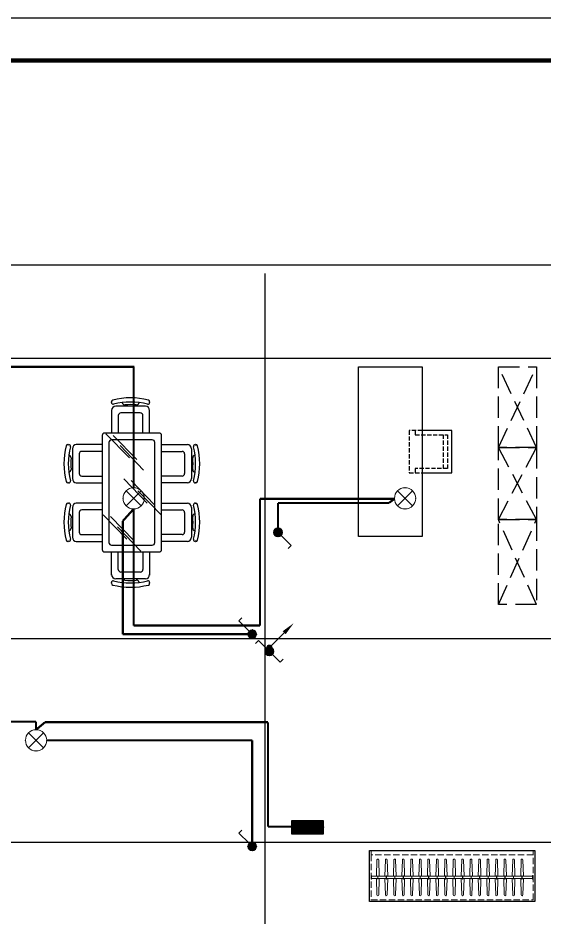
# Model space of a CAD drawing. Extents: x -29700 to 0, y 0 to 131000.
# Drawn here: x -16812 to -10611, y 76397 to 87000 of the extents above; entities that cross this region are included whole.
import ezdxf
from ezdxf.enums import TextEntityAlignment as Align

# ---------------------------------------------------------------- set-up
doc = ezdxf.new("R2010")
doc.units = 0
doc.header["$LTSCALE"] = 1000
doc.header["$MEASUREMENT"] = 0
doc.linetypes.add('A户型二层平面图$0$DASH', pattern=[0.35, 0.25, -0.1])
doc.linetypes.add('HJ户型(跃上)4F$0$DASH', pattern=[0.35, 0.25, -0.1])
doc.layers.get('0').update_dxf_attribs({"linetype": 'CONTINUOUS'})
for name, color, linetype in [('A户型二层平面图$0$A-澳创家具', 55, 'CONTINUOUS'), ('A户型二层平面图$0$A_家具_基线', 251, 'CONTINUOUS'), ('DOTE', 1, 'CONTINUOUS'), ('EQUIP-箱柜', 3, 'CONTINUOUS'), ('HJ户型(跃上)4F$0$1-101活动家具', 34, 'CONTINUOUS'), ('HJ户型(跃上)4F$0$1-104到顶固定家具', 55, 'CONTINUOUS'), ('LWIRE', 4, 'CONTINUOUS'), ('TEL_TEXT', 7, 'CONTINUOUS'), ('TK', 4, 'CONTINUOUS'), ('家具', 8, 'CONTINUOUS')]:
    doc.layers.add(name, color=color, linetype=linetype)
doc.layers.add('EQUIP-照明', color=3, linetype='CONTINUOUS', lineweight=15)
doc.layers.add('WIRE-照明', color=1, linetype='CONTINUOUS', lineweight=15)
doc.styles.add('_TCH_LABEL', font='COMPLEX', dxfattribs={"bigfont": 'GBCBIG'})
doc.styles.add('_TEL_DIM', font='SIMPLEX', dxfattribs={"width": 0.8, "height": 3.5, "bigfont": 'HZTXT'})
doc.styles.add('HZTXT1', font='romans.shx', dxfattribs={"width": 0.7, "bigfont": 'GBHZFS.SHX'})
doc.styles.get("Standard").update_dxf_attribs({"font": 'gbenor.shx', "bigfont": 'gbcbig.shx'})

# ---------------------------------------------------------------- blocks, each defined once
blk = doc.blocks.new('*U27')
blk.add_lwpolyline([(0, -600), (0, 0), (1950, 0), (1950, -600)], close=True)
at = {"color": 250, "lineweight": 13, "ltscale": 0.3}
for points in [[(20, -50), (20, 0)], [(1930, -50), (1930, 0)], [(99, -330), (99, -335), (101, -335), (101, -296), (99, -296), (99, -330), (99, -302)], [(199, -330), (199, -335), (201, -335), (201, -296), (199, -296), (199, -330), (199, -302)], [(299, -330), (299, -335), (301, -335), (301, -296), (299, -296), (299, -330), (299, -302)], [(399, -330), (399, -335), (401, -335), (401, -296), (399, -296), (399, -330), (399, -302)], [(499, -330), (499, -335), (501, -335), (501, -296), (499, -296), (499, -330), (499, -302)], [(599, -330), (599, -335), (601, -335), (601, -296), (599, -296), (599, -330), (599, -302)], [(699, -330), (699, -335), (701, -335), (701, -296), (699, -296), (699, -330), (699, -302)], [(799, -330), (799, -335), (801, -335), (801, -296), (799, -296), (799, -330), (799, -302)], [(899, -330), (899, -335), (901, -335), (901, -296), (899, -296), (899, -330), (899, -302)], [(999, -330), (999, -335), (1001, -335), (1001, -296), (999, -296), (999, -330), (999, -302)], [(1099, -330), (1099, -335), (1101, -335), (1101, -296), (1099, -296), (1099, -330), (1099, -302)], [(1199, -330), (1199, -335), (1201, -335), (1201, -296), (1199, -296), (1199, -330), (1199, -302)], [(1299, -330), (1299, -335), (1301, -335), (1301, -296), (1299, -296), (1299, -330), (1299, -302)], [(1399, -330), (1399, -335), (1401, -335), (1401, -296), (1399, -296), (1399, -330), (1399, -302)], [(1499, -330), (1499, -335), (1501, -335), (1501, -296), (1499, -296), (1499, -330), (1499, -302)], [(1599, -330), (1599, -335), (1601, -335), (1601, -296), (1599, -296), (1599, -330), (1599, -302)], [(1699, -330), (1699, -335), (1701, -335), (1701, -296), (1699, -296), (1699, -330), (1699, -302)], [(1799, -330), (1799, -335), (1801, -335), (1801, -296), (1799, -296), (1799, -330), (1799, -302)]]:
    blk.add_lwpolyline(points, dxfattribs=at)
at = {"color": 250, "linetype": 'A户型二层平面图$0$DASH', "lineweight": 13, "ltscale": 0.3}
blk.add_lwpolyline([(20, -580), (1930, -580), (1930, -50), (20, -50)], close=True, dxfattribs=at)
at = {"color": 250, "lineweight": 13, "ltscale": 0.3}
for points in [[(84, -302), (90, -109, -0.431026), (100, -99, -0.397598), (110, -109), (116, -302)], [(184, -302), (190, -109, -0.431026), (200, -99, -0.397598), (210, -109), (216, -302)], [(284, -302), (290, -109, -0.431026), (300, -99, -0.397598), (310, -109), (316, -302)], [(384, -302), (390, -109, -0.431026), (400, -99, -0.397598), (410, -109), (416, -302)], [(484, -302), (490, -109, -0.431026), (500, -99, -0.397598), (510, -109), (516, -302)], [(584, -302), (590, -109, -0.431026), (600, -99, -0.397598), (610, -109), (616, -302)], [(684, -302), (690, -109, -0.431026), (700, -99, -0.397598), (710, -109), (716, -302)], [(784, -302), (790, -109, -0.431026), (800, -99, -0.397598), (810, -109), (816, -302)], [(884, -302), (890, -109, -0.431026), (900, -99, -0.397598), (910, -109), (916, -302)], [(984, -302), (990, -109, -0.431026), (1000, -99, -0.397598), (1010, -109), (1016, -302)], [(1084, -302), (1090, -109, -0.431026), (1100, -99, -0.397598), (1110, -109), (1116, -302)], [(1184, -302), (1190, -109, -0.431026), (1200, -99, -0.397598), (1210, -109), (1216, -302)], [(1284, -302), (1290, -109, -0.431026), (1300, -99, -0.397598), (1310, -109), (1316, -302)], [(1384, -302), (1390, -109, -0.431026), (1400, -99, -0.397598), (1410, -109), (1416, -302)], [(1484, -302), (1490, -109, -0.431026), (1500, -99, -0.397598), (1510, -109), (1516, -302)], [(1584, -302), (1590, -109, -0.431026), (1600, -99, -0.397598), (1610, -109), (1616, -302)], [(1684, -302), (1690, -109, -0.431026), (1700, -99, -0.397598), (1710, -109), (1716, -302)], [(1784, -302), (1790, -109, -0.431026), (1800, -99, -0.397598), (1810, -109), (1816, -302)], [(116, -328), (110, -522, -1), (90, -522), (84, -328)], [(216, -328), (210, -522, -1), (190, -522), (184, -328)], [(316, -328), (310, -522, -1), (290, -522), (284, -328)], [(416, -328), (410, -522, -1), (390, -522), (384, -328)], [(516, -328), (510, -522, -1), (490, -522), (484, -328)], [(616, -328), (610, -522, -1), (590, -522), (584, -328)], [(716, -328), (710, -522, -1), (690, -522), (684, -328)], [(816, -328), (810, -522, -1), (790, -522), (784, -328)], [(916, -328), (910, -522, -1), (890, -522), (884, -328)], [(1016, -328), (1010, -522, -1), (990, -522), (984, -328)], [(1116, -328), (1110, -522, -1), (1090, -522), (1084, -328)], [(1216, -328), (1210, -522, -1), (1190, -522), (1184, -328)], [(1316, -328), (1310, -522, -1), (1290, -522), (1284, -328)], [(1416, -328), (1410, -522, -1), (1390, -522), (1384, -328)], [(1516, -328), (1510, -522, -1), (1490, -522), (1484, -328)], [(1616, -328), (1610, -522, -1), (1590, -522), (1584, -328)], [(1716, -328), (1710, -522, -1), (1690, -522), (1684, -328)], [(1816, -328), (1810, -522, -1), (1790, -522), (1784, -328)]]:
    blk.add_lwpolyline(points, format="xyb", dxfattribs=at)
blk.add_lwpolyline([(1930, -338), (1925, -338), (1925, -328), (25, -328), (25, -338), (20, -338), (20, -292), (25, -292), (25, -328), (25, -302), (1925, -302), (1925, -328), (1925, -292), (1930, -292)], close=True, dxfattribs=at)
blk = doc.blocks.new('A$C7DEA0922')
at = {"layer": '家具'}
for p, q in [((960, 2133), (610, 2133)), ((685, 2175), (685, 2178)), ((885, 2175), (885, 2178)), ((560, 2087), (560, 2077)), ((560, 2083), (560, 1816)), ((640, 2023), (640, 1816)), ((900, 2053), (670, 2053)), ((930, 1816), (930, 2023)), ((1010, 2077), (1010, 2087)), ((1010, 1816), (1010, 2083)), ((494, 1809), (771, 1523)), ((581, 1789), (858, 1503)), ((99, 1630), (99, 1280)), ((154, 1680), (144, 1680)), ((450, 1680), (149, 1680)), ((450, 1600), (209, 1600)), ((661, 1668), (938, 1381)), ((1150, 1680), (1452, 1680)), ((1150, 1600), (1392, 1600)), ((1446, 1680), (1457, 1680)), ((1502, 1630), (1502, 1280)), ((56, 1555), (53, 1555)), ((179, 1570), (179, 1340)), ((1422, 1570), (1422, 1340)), ((1545, 1555), (1548, 1555)), ((56, 1355), (53, 1355)), ((209, 1310), (450, 1310)), ((705, 1276), (982, 990)), ((1392, 1310), (1150, 1310)), ((1545, 1355), (1548, 1355)), ((144, 1230), (154, 1230)), ((149, 1230), (450, 1230)), ((792, 1257), (1069, 970)), ((1452, 1230), (1150, 1230)), ((1457, 1230), (1446, 1230)), ((872, 1135), (1149, 849)), ((154, 990), (144, 990)), ((450, 990), (149, 990)), ((1150, 990), (1452, 990)), ((1446, 990), (1457, 990)), ((56, 865), (53, 865)), ((99, 940), (99, 590)), ((179, 880), (179, 650)), ((450, 910), (209, 910)), ((463, 854), (740, 568)), ((1150, 910), (1392, 910)), ((1422, 880), (1422, 650)), ((1502, 940), (1502, 590)), ((1545, 865), (1548, 865)), ((550, 834), (827, 548)), ((56, 665), (53, 665)), ((630, 712), (907, 426)), ((1545, 665), (1548, 665)), ((144, 540), (154, 540)), ((149, 540), (450, 540)), ((209, 620), (450, 620)), ((1392, 620), (1150, 620)), ((1452, 540), (1150, 540)), ((1457, 540), (1446, 540)), ((560, 149), (560, 416)), ((640, 209), (640, 416)), ((930, 416), (930, 209)), ((1010, 416), (1010, 149)), ((560, 144), (560, 154)), ((900, 179), (670, 179)), ((1010, 154), (1010, 144)), ((960, 99), (610, 99)), ((685, 56), (685, 53)), ((885, 56), (885, 53))]:
    blk.add_line(p, q, dxfattribs=at)
for points in [[(450, 1786), (450, 446, 0.414214), (480, 416), (1120, 416, 0.414214), (1150, 446), (1150, 1786, 0.414214), (1120, 1816), (480, 1816, 0.414214)], [(530, 1706), (530, 526, 0.414214), (560, 496), (1040, 496, 0.414214), (1070, 526), (1070, 1706, 0.414214), (1040, 1736), (560, 1736, 0.414214)]]:
    blk.add_lwpolyline(points, format="xyb", close=True, dxfattribs=at)
for centre, radius, start, end in [((785, 1372), 859, 75.853, 104.147), ((580, 2186), 20, 104.147, 185.9216), ((530, 2181), 30, 354.0784, 5.9216), ((580, 2175), 20, 174.0784, 284.3214), ((610, 2083), 50, 90, 180), ((785, 1372), 809, 75.6786, 104.3214), ((715, 2178), 30, 186.0281, 274.9654), ((785, 1372), 779, 85.0346, 94.9654), ((855, 2178), 30, 265.0346, 353.9719), ((960, 2083), 50, 360, 90), ((990, 2175), 20, 255.6786, 5.9216), ((990, 2186), 20, 354.0784, 75.853), ((1039, 2181), 30, 174.0784, 185.9216), ((670, 2023), 30, 90, 180), ((900, 2023), 30, 360, 90), ((859, 1455), 859, 165.853, 194.147), ((45, 1660), 20, 84.0784, 165.853), ((51, 1709), 30, 264.0784, 275.9216), ((859, 1455), 809, 165.6786, 194.3214), ((56, 1660), 20, 345.6786, 95.9216), ((149, 1630), 50, 90, 180), ((209, 1570), 30, 90, 180), ((1392, 1570), 30, 0, 90), ((1452, 1630), 50, 0, 90), ((1545, 1660), 20, 84.0784, 194.3214), ((742, 1455), 809, 345.6786, 14.3214), ((1550, 1709), 30, 264.0784, 275.9216), ((1555, 1660), 20, 14.147, 95.9216), ((742, 1455), 859, 345.853, 14.147), ((53, 1525), 30, 355.0346, 83.9719), ((859, 1455), 779, 175.0346, 184.9654), ((1548, 1525), 30, 96.0281, 184.9654), ((742, 1455), 779, 355.0346, 4.9654), ((53, 1385), 30, 276.0281, 4.9654), ((1548, 1385), 30, 175.0346, 263.9719), ((149, 1280), 50, 180, 270), ((209, 1340), 30, 180, 270), ((1392, 1340), 30, 270, 0), ((1452, 1280), 50, 270, 0), ((45, 1250), 20, 194.147, 275.9216), ((51, 1200), 30, 84.0784, 95.9216), ((56, 1250), 20, 264.0784, 14.3214), ((1545, 1250), 20, 165.6786, 275.9216), ((1550, 1200), 30, 84.0784, 95.9216), ((1555, 1250), 20, 264.0784, 345.853), ((859, 765), 859, 165.853, 194.147), ((45, 970), 20, 84.0784, 165.853), ((51, 1020), 30, 264.0784, 275.9216), ((859, 765), 809, 165.6786, 194.3214), ((56, 970), 20, 345.6786, 95.9216), ((149, 940), 50, 90, 180), ((1452, 940), 50, 0, 90), ((1545, 970), 20, 84.0784, 194.3214), ((742, 765), 809, 345.6786, 14.3214), ((1550, 1020), 30, 264.0784, 275.9216), ((1555, 970), 20, 14.147, 95.9216), ((742, 765), 859, 345.853, 14.147), ((53, 835), 30, 355.0346, 83.9719), ((209, 880), 30, 90, 180), ((1392, 880), 30, 0, 90), ((1548, 835), 30, 96.0281, 184.9654), ((859, 765), 779, 175.0346, 184.9654), ((742, 765), 779, 355.0346, 4.9654), ((53, 695), 30, 276.0281, 4.9654), ((209, 650), 30, 180, 270), ((1392, 650), 30, 270, 0), ((1548, 695), 30, 175.0346, 263.9719), ((45, 560), 20, 194.147, 275.9216), ((51, 511), 30, 84.0784, 95.9216), ((56, 560), 20, 264.0784, 14.3214), ((149, 590), 50, 180, 270), ((1452, 590), 50, 270, 0), ((1545, 560), 20, 165.6786, 275.9216), ((1550, 511), 30, 84.0784, 95.9216), ((1555, 560), 20, 264.0784, 345.853), ((610, 149), 50, 180, 270), ((670, 209), 30, 180, 270), ((900, 209), 30, 270, 0), ((960, 149), 50, 270, 0), ((580, 56), 20, 75.6786, 185.9216), ((530, 51), 30, 354.0784, 5.9216), ((580, 45), 20, 174.0784, 255.853), ((785, 859), 859, 255.853, 284.147), ((785, 859), 809, 255.6786, 284.3214), ((715, 53), 30, 85.0346, 173.9719), ((785, 859), 779, 265.0346, 274.9654), ((855, 53), 30, 6.0281, 94.9654), ((990, 56), 20, 354.0784, 104.3214), ((990, 45), 20, 284.147, 5.9216), ((1039, 51), 30, 174.0784, 185.9216)]:
    blk.add_arc(centre, radius, start, end, dxfattribs=at)
blk = doc.blocks.new('*U28')
at = {"layer": 'A户型二层平面图$0$A-澳创家具', "color": 8}
blk.add_lwpolyline([(-250, 0), (500, 0), (500, -2000), (-250, -2000)], close=True, dxfattribs=at)
at = {"layer": 'A户型二层平面图$0$A-澳创家具', "color": 250, "linetype": 'A户型二层平面图$0$DASH', "ltscale": 0.2}
for points in [[(500, -750), (350, -750), (350, -1250), (500, -1250)], [(420, -750), (420, -800), (800, -800), (800, -1200), (420, -1200), (420, -1250)], [(750, -800), (750, -1200)], [(800, -800), (800, -1200)]]:
    blk.add_lwpolyline(points, dxfattribs=at)
at = {"layer": 'A户型二层平面图$0$A-澳创家具', "color": 8}
blk.add_lwpolyline([(500, -1250), (850, -1250), (850, -750), (500, -750)], dxfattribs=at)
blk = doc.blocks.new('；u；')
at = {"color": 251}
blk.add_lwpolyline([(69126, -74798), (64726, -74798), (64726, -62398), (78926, -62398), (78926, -74798), (74526, -74798)], dxfattribs=at)
at = {"layer": 'DOTE', "color": 251}
for p, q in [((74526, -74698), (74526, -62498)), ((64826, -63498), (78826, -63498)), ((64826, -66798), (78826, -66798)), ((64826, -69198), (78826, -69198))]:
    blk.add_line(p, q, dxfattribs=at)
at = {"layer": 'HJ户型(跃上)4F$0$1-101活动家具', "color": 251, "linetype": 'HJ户型(跃上)4F$0$DASH', "elevation": 0}
for points in [[(77726, -64548), (77276, -64548), (77276, -63598), (77726, -63598)], [(77726, -65398), (77276, -65398), (77276, -64548), (77726, -64548)]]:
    blk.add_lwpolyline(points, close=True, dxfattribs=at)
at = {"layer": 'HJ户型(跃上)4F$0$1-101活动家具', "color": 251, "linetype": 'HJ户型(跃上)4F$0$DASH'}
for points in [[(77726, -64548), (77276, -64548)], [(77726, -65398), (77276, -65398)]]:
    blk.add_lwpolyline(points, dxfattribs=at)
blk.add_lwpolyline([(77726, -66398), (77276, -66398), (77276, -65398), (77726, -65398)], close=True, dxfattribs=at)
at = {"layer": 'HJ户型(跃上)4F$0$1-104到顶固定家具', "color": 251, "linetype": 'HJ户型(跃上)4F$0$DASH'}
for p, q in [((77276, -64548), (77726, -63598)), ((77726, -64548), (77276, -63598)), ((77276, -65398), (77726, -64548)), ((77726, -65398), (77276, -64548)), ((77276, -66398), (77726, -65398)), ((77726, -66398), (77276, -65398))]:
    blk.add_line(p, q, dxfattribs=at)
at = {"layer": 'A户型二层平面图$0$A_家具_基线', "color": 251, "rotation": 359.9999943370795}
blk.add_blockref('*U27', (75755, -69298), dxfattribs=at)
at = {"layer": '家具', "color": 251, "rotation": 359.9999943370795}
blk.add_blockref('*U28', (75876, -63598), dxfattribs=at)
at = {"layer": '家具', "color": 251}
blk.add_blockref('A$C7DEA0922', (72155, -66195), dxfattribs=at)
blk = doc.blocks.new('$equip$00001208')
for p, q in [((0.147, 0.356), (0.512, 0.72)), ((0.512, 0.72), (0.653, 0.579)), ((-0.147, 0.061), (-0.512, -0.304)), ((-0.512, -0.304), (-0.653, -0.162))]:
    blk.add_line(p, q)
blk.add_circle((0, 0.208), 0.208)
for points in [[(-0.18, 0.312), (0.18, 0.312), (-0.208, 0.208), (0.208, 0.208)], [(-0.18, 0.104), (0.18, 0.104), (-0.208, 0.208), (0.208, 0.208)], [(-0.104, 0.389), (0.104, 0.389), (-0.18, 0.312), (0.18, 0.312)], [(-0.104, 0.028), (0.104, 0.028), (-0.18, 0.104), (0.18, 0.104)], [(0, 0.417), (0, 0.417), (-0.104, 0.389), (0.104, 0.389)], [(0, 0), (0, 0), (-0.104, 0.028), (0.104, 0.028)]]:
    blk.add_solid(points)
at = {"layer": 'EQUIP-照明'}
for p in [(-0.208, 0.208), (0, 0.417), (0, 0), (0.208, 0.208)]:
    blk.add_point(p, dxfattribs=at)
at = {"layer": 'EQUIP-照明', "flags": 9}
blk.add_attdef('A', (0, 0), '', height=0.00002, dxfattribs=at)
blk = doc.blocks.new('$equip$00001962')
for p, q in [((0.147, 0.356), (0.625, 0.833)), ((0.625, 0.833), (0.766, 0.692))]:
    blk.add_line(p, q)
blk.add_circle((0, 0.208), 0.208)
for p in [(-0.208, 0.208), (0, 0.417), (0, 0), (0.208, 0.208)]:
    blk.add_point(p)
for points in [[(-0.18, 0.313), (0.18, 0.313), (-0.208, 0.208), (0.208, 0.208)], [(-0.18, 0.104), (0.18, 0.104), (-0.208, 0.208), (0.208, 0.208)], [(-0.104, 0.389), (0.104, 0.389), (-0.18, 0.313), (0.18, 0.313)], [(-0.104, 0.028), (0.104, 0.028), (-0.18, 0.104), (0.18, 0.104)], [(0, 0.417), (0, 0.417), (-0.104, 0.389), (0.104, 0.389)], [(0, 0), (0, 0), (-0.104, 0.028), (0.104, 0.028)]]:
    blk.add_solid(points)
at = {"layer": 'TEL_TEXT', "style": '_TEL_DIM', "flags": 1}
blk.add_attdef('A', text='', height=0.00002, dxfattribs=at).set_placement((0, 0), align=Align.MIDDLE_CENTER)
blk = doc.blocks.new('$equip$00002539')
for p, q in [((-0.354, 0.354), (0.354, -0.354)), ((0.354, 0.354), (-0.354, -0.354))]:
    blk.add_line(p, q)
at = {"const_width": 0.016}
blk.add_lwpolyline([(-0.5, 0, 1), (0.5, 0, 1), (-0.5, 0, 0.911406)], format="xyb", dxfattribs=at)
blk.add_circle((0, 0), 0.5)
for p in [(0, 0.5), (-0.5, 0), (0.5, 0), (0, -0.5)]:
    blk.add_point(p)
at = {"color": 7, "style": '_TEL_DIM', "flags": 1}
blk.add_attdef('A', text='', height=0.00002, dxfattribs=at).set_placement((0, 0), align=Align.MIDDLE_CENTER)
blk = doc.blocks.new('*X47')
at = {"color": 0}
for p, q in [((-250, 33), (-83, 200)), ((-250, 68), (-118, 200)), ((-250, 104), (-154, 200)), ((-250, 139), (-189, 200)), ((-250, 174), (-224, 200)), ((-247, 0), (-47, 200)), ((-212, 0), (-12, 200)), ((-177, 0), (23, 200)), ((-141, 0), (59, 200)), ((-106, 0), (94, 200)), ((-71, 0), (129, 200)), ((-35, 0), (165, 200)), ((0, 0), (200, 200)), ((35, 0), (235, 200)), ((71, 0), (250, 179)), ((106, 0), (250, 144)), ((141, 0), (250, 109)), ((177, 0), (250, 73)), ((212, 0), (250, 38)), ((247, 0), (250, 3))]:
    blk.add_line(p, q, dxfattribs=at)
blk = doc.blocks.new('$equip$00001421')
for p, q in [((0.75, 0.6), (-0.75, 0.6)), ((-0.75, 0.6), (-0.75, 0)), ((0.75, 0), (0.75, 0.6)), ((-0.75, 0), (0.75, 0))]:
    blk.add_line(p, q)
at = {"const_width": 0.6}
blk.add_lwpolyline([(-0.75, 0.3), (0.75, 0.3)], dxfattribs=at)
for p in [(0, 0.6), (-0.75, 0.3), (0, 0), (0.75, 0.3)]:
    blk.add_point(p)
at = {"xscale": 0.00300000000061118, "yscale": 0.00300000000061118, "zscale": 0.00300000000061118}
blk.add_blockref('*X47', (0, 0), dxfattribs=at)
at = {"style": '_TCH_LABEL', "flags": 9}
blk.add_attdef('A', (0, 0), '', height=0.00002, dxfattribs=at)
blk = doc.blocks.new('$TelecSys$00000079')
for p, q in [((0.7, 0.7), (0, 0)), ((0.104, 0.104), (0.104, 0.104)), ((-0.104, -0.104), (-0.104, -0.104))]:
    blk.add_line(p, q)
at = {"const_width": 0.142}
blk.add_lwpolyline([(-0.071, 0, 1), (0.071, 0, 1)], format="xyb", close=True, dxfattribs=at)
blk.add_solid([(0.63, 0.77), (0.77, 0.63), (1.15, 1.15)])
at = {"width": 0.8, "flags": 9}
blk.add_attdef('A', (0, 0), '', height=0.00002, dxfattribs=at)
blk = doc.blocks.new('*U59')
at = {"color": 3}
blk.add_lwpolyline([(-59400, 0), (0, 0), (0, 42000), (-59400, 42000)], close=True, dxfattribs=at)
at = {"color": 3, "const_width": 100}
blk.add_lwpolyline([(-56900, 1000), (-1000, 1000), (-1000, 41000), (-56900, 41000)], close=True, dxfattribs=at)
at = {"layer": 'TK', "color": 4, "style": 'HZTXT1'}
for tag, height, width, p in [('项目负责1', 400, 0.6, (-4500, 19196)), ('项目负责2', 400, 0.6, (-4500, 18296)), ('专责', 400, 0.6, (-4500, 17396)), ('审定', 400, 0.6, (-4500, 16496)), ('审核', 400, 0.6, (-4500, 15596)), ('校对', 400, 0.6, (-4500, 14696)), ('设计', 400, 0.6, (-4500, 13796)), ('绘图', 400, 0.6, (-4500, 12896)), ('建设单位', 450, 0.6, (-4500, 11050)), ('工号', 400, 0.5, (-5501, 3507)), ('版次', 400, 0.7, (-2138, 3498)), ('阶段', 400, 0.7, (-2138, 2498)), ('比例', 400, 0.7, (-5491, 1513)), ('日期', 400, 0.7, (-2138, 1498))]:
    blk.add_attdef(tag, text='', height=height, dxfattribs=dict(at, width=width)).set_placement(p, align=Align.MIDDLE)
at = {"layer": 'TK', "color": 1, "lineweight": -3, "style": 'HZTXT1', "width": 0.6}
blk.add_attdef('工程名称', text='', height=450, dxfattribs=at).set_placement((-4500, 9050), align=Align.MIDDLE)
at = {"layer": 'TK', "color": 4, "lineweight": -3, "style": 'HZTXT1', "width": 0.6}
blk.add_attdef('子项名称', text='', height=450, dxfattribs=at).set_placement((-4500, 7050), align=Align.MIDDLE)
at = {"layer": 'TK', "color": 1, "lineweight": -3, "style": 'HZTXT1', "width": 0.6}
blk.add_attdef('图名', text='', height=400, dxfattribs=at).set_placement((-4558, 4958), align=Align.MIDDLE_CENTER)
at = {"layer": 'TK', "color": 1, "style": 'HZTXT1', "width": 0.7}
blk.add_attdef('图号', text='', height=400, dxfattribs=at).set_placement((-5491, 2513), align=Align.MIDDLE)

msp = doc.modelspace()

# ---------------------------------------------------------------- linework, layer by layer
at = {"layer": 'WIRE-照明', "color": 1, "linetype": 'Continuous', "const_width": 25}
for points in [[(-18049.5, 82890.7), (-15441.9, 82890.7)], [(-15448.9, 81465.7), (-15448.9, 82890.7)], [(-12373.8, 81335.8), (-13959.7, 81335.8)], [(-13959.7, 81335.8), (-13959.7, 79842.7)], [(-12438, 81287.5), (-12373.8, 81335.8)], [(-15576.9, 81073.7), (-15448.9, 81215.9)], [(-15448.9, 81215.7), (-15448.9, 79842.7)], [(-13746.9, 80992.7), (-13746.9, 81287.5)], [(-13746.9, 81287.5), (-12438, 81287.5)], [(-15576.9, 79740.6), (-15576.9, 81073.7)], [(-15448.9, 79842.7), (-13959.7, 79842.7)], [(-14103.1, 79740.6), (-15576.9, 79740.6)], [(-16601, 78711.3), (-19899.6, 78711.3)], [(-16601, 78615.6), (-16601, 78711.3)], [(-16598.9, 78615.7), (-16492.6, 78704.1)], [(-16492.6, 78704.1), (-13865.5, 78704.1)], [(-13865.5, 78704.1), (-13865.5, 77472.8)], [(-16473.9, 78490.7), (-14051, 78490.7)], [(-14051, 77290.7), (-14051, 78490.7)], [(-13865.5, 77472.8), (-13586.4, 77472.8)]]:
    msp.add_lwpolyline(points, dxfattribs=at)

# ---------------------------------------------------------------- block references
at = {"color": 0, "xscale": 0.5, "yscale": 0.5, "zscale": 0.5}
msp.add_blockref('*U59', (0, 66000), dxfattribs=at)
at = {"color": 1}
msp.add_blockref('；u；', (-88425.1, 146489.1), dxfattribs=at)
at = {"layer": 'EQUIP-照明', "color": 1, "xscale": 250, "yscale": 250, "zscale": 250}
for p in [(-15448.9, 81340.7), (-12248.9, 81340.7), (-16598.9, 78490.7)]:
    msp.add_blockref('$equip$00002539', p, dxfattribs=at)
for p, rotation in [((-13798.9, 80940.6), 270), ((-13998.9, 79740.6), 90), ((-13998.9, 77240.7), 90)]:
    msp.add_blockref('$equip$00001962', p, dxfattribs=dict(at, rotation=rotation))
at = {"layer": 'EQUIP-照明', "xscale": -250, "yscale": 250, "zscale": 250, "rotation": 180}
msp.add_blockref('$equip$00001208', (-13848.9, 79590.7), dxfattribs=at)
at = {"layer": 'EQUIP-箱柜', "color": 1, "xscale": 250, "yscale": 250, "zscale": 250}
msp.add_blockref('$equip$00001421', (-13398.9, 77390.7), dxfattribs=at)
at = {"layer": 'LWIRE', "color": 1, "xscale": 250, "yscale": 250, "zscale": 250}
msp.add_blockref('$TelecSys$00000079', (-13848.9, 79583.7), dxfattribs=at)

doc.saveas('drawing.dxf')
